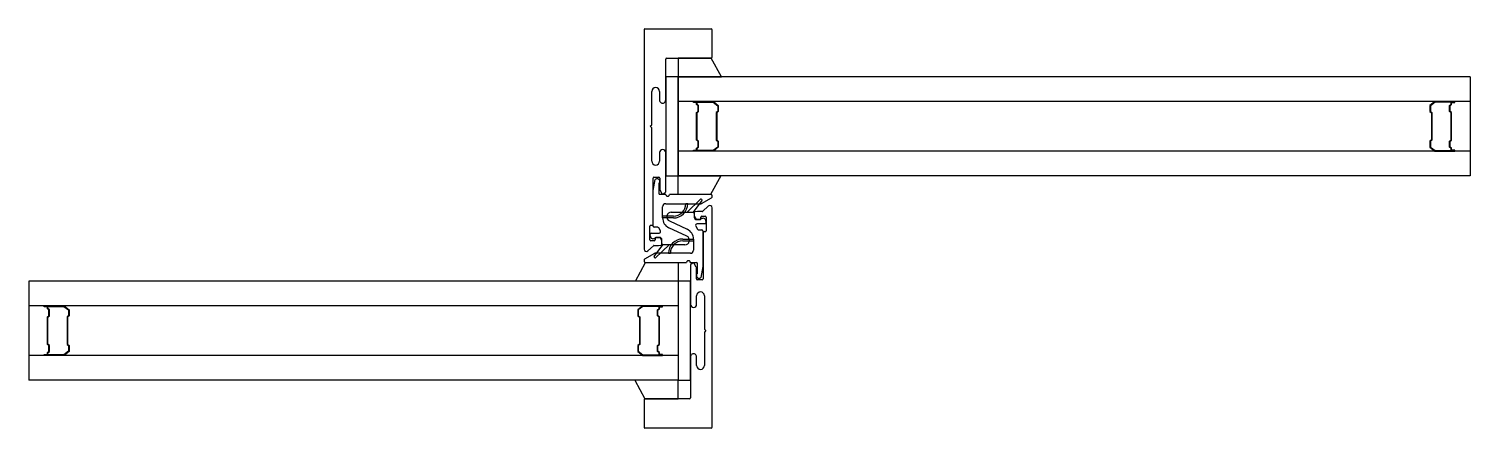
# Model space of a CAD drawing. Header units: millimetres. Extents: x 0 to 466, y 12 to 141.
import ezdxf

# ---------------------------------------------------------------- set-up
doc = ezdxf.new("R2010")
doc.units = ezdxf.units.MM

msp = doc.modelspace()

# ---------------------------------------------------------------- linework, layer by layer
at = {"color": 7}
for p, q in [((198.77, 140.87), (198.77, 70.01)), ((199.07, 141.17), (220.47, 141.17)), ((220.77, 131.97), (220.77, 140.87)), ((205.77, 118.17), (205.77, 131.37)), ((206.07, 131.67), (220.47, 131.67)), ((220.47, 131.67), (209.77, 131.67)), ((209.77, 131.67), (209.77, 125.67)), ((223.77, 125.67), (220.47, 131.67)), ((209.77, 125.67), (205.77, 125.67)), ((205.77, 125.67), (205.77, 93.66)), ((209.77, 125.67), (223.77, 125.67)), ((209.77, 93.66), (209.77, 125.67)), ((465.69, 125.67), (209.77, 125.67)), ((465.69, 125.67), (465.69, 93.67)), ((201.27, 110.17), (201.27, 120.92)), ((203.77, 120.92), (203.77, 118.17)), ((465.69, 117.67), (209.77, 117.67)), ((200.77, 109.67), (201.27, 110.17)), ((201.27, 109.17), (200.77, 109.67)), ((201.27, 98.42), (201.27, 109.17)), ((203.77, 101.17), (203.77, 98.42)), ((205.77, 88.55), (205.77, 101.17)), ((465.69, 101.67), (209.77, 101.67)), ((201.97, 93.27), (203.57, 93.27)), ((205.77, 93.66), (209.77, 93.66)), ((465.69, 93.67), (209.77, 93.67)), ((209.77, 93.66), (223.57, 93.66)), ((209.77, 87.67), (209.77, 93.66)), ((223.57, 93.66), (220.27, 87.66)), ((201.67, 77.97), (201.67, 92.97)), ((203.87, 92.97), (203.87, 89.26)), ((203.91, 89.11), (204.54, 88.02)), ((204.95, 87.91), (205.62, 88.29)), ((220.27, 87.66), (209.77, 87.67)), ((212.87, 84.67), (212.27, 84.67)), ((219.51, 83.87), (217.75, 82.24)), ((204.77, 80.06), (204.77, 80.67)), ((212.67, 81.96), (214.67, 81.96)), ((214.97, 81.71), (214.97, 80.79)), ((215.01, 80.64), (215.48, 79.81)), ((216.08, 82.16), (215.21, 82.01)), ((215.74, 79.66), (216.87, 79.66)), ((217.55, 82.17), (216.13, 82.17)), ((217.17, 79.96), (217.17, 80.36)), ((217.47, 80.67), (218.57, 80.67)), ((218.87, 80.36), (218.87, 75.96)), ((220.77, 12.47), (220.77, 83.32)), ((200.67, 72.97), (200.67, 77.37)), ((201.37, 77.67), (200.97, 77.67)), ((217.87, 75.36), (217.87, 60.37)), ((218.17, 75.66), (218.57, 75.66)), ((200.03, 69.46), (201.78, 71.09)), ((202.07, 72.66), (200.97, 72.66)), ((201.98, 71.17), (203.41, 71.17)), ((202.37, 73.37), (202.37, 72.97)), ((203.79, 73.67), (202.67, 73.67)), ((203.46, 71.17), (204.32, 71.32)), ((204.53, 72.69), (204.05, 73.52)), ((204.57, 71.62), (204.57, 72.54)), ((206.87, 71.37), (204.87, 71.37)), ((214.77, 73.26), (214.77, 72.66)), ((195.97, 59.67), (199.27, 65.67)), ((199.27, 65.67), (209.77, 65.66)), ((206.67, 68.66), (207.27, 68.66)), ((209.77, 65.66), (209.77, 59.67)), ((214.59, 65.42), (213.92, 65.04)), ((215.63, 64.22), (215, 65.31)), ((213.77, 64.78), (213.77, 52.17)), ((215.67, 60.37), (215.67, 64.07)), ((209.77, 59.66), (0, 59.66)), ((209.77, 59.67), (195.97, 59.67)), ((213.77, 59.67), (209.77, 59.67)), ((209.77, 59.67), (209.77, 27.66)), ((209.77, 59.66), (209.77, 27.66)), ((213.77, 27.66), (213.77, 59.67)), ((217.57, 60.07), (215.97, 60.07)), ((209.77, 51.66), (0, 51.66)), ((215.77, 52.17), (215.77, 54.92)), ((218.27, 54.92), (218.27, 44.17)), ((218.27, 44.17), (218.77, 43.67)), ((218.77, 43.67), (218.27, 43.17)), ((218.27, 43.17), (218.27, 32.42)), ((209.77, 35.66), (0, 35.66)), ((213.77, 35.16), (213.77, 21.97)), ((215.77, 32.42), (215.77, 35.17)), ((209.77, 27.66), (0, 27.66)), ((209.77, 27.66), (195.77, 27.66)), ((195.77, 27.66), (199.07, 21.67)), ((209.77, 21.66), (209.77, 27.66)), ((209.77, 27.66), (213.77, 27.66)), ((198.77, 21.37), (198.77, 12.47)), ((199.07, 21.67), (209.77, 21.66)), ((213.47, 21.67), (199.07, 21.67)), ((220.47, 12.17), (199.07, 12.17))]:
    msp.add_line(p, q, dxfattribs=at)
at = {"color": 7, "lineweight": -3}
for p, q in [((201.77, 88.92), (202.39, 92.44)), ((201.77, 77.37), (201.77, 88.92)), ((203.52, 91.18), (203.52, 87.97)), ((205.82, 87.67), (203.82, 87.67)), ((205.77, 84.67), (217.19, 84.67)), ((220.27, 87.67), (207.02, 87.67)), ((212.67, 81.96), (217.03, 86.09)), ((217.48, 85.7), (214.67, 81.96)), ((217.33, 84.7), (220.61, 86.52)), ((220.77, 86.78), (220.77, 87.17)), ((204.77, 80.09), (204.77, 83.67)), ((208.27, 80.67), (204.77, 80.67)), ((208.27, 80.06), (204.77, 80.06)), ((207.59, 81.96), (214.67, 81.96)), ((214.97, 81.56), (214.97, 80.26)), ((215.77, 79.56), (216.82, 79.56)), ((200.77, 74.32), (200.77, 74.87)), ((201.07, 75.17), (203.64, 75.17)), ((203.24, 77.07), (202.07, 77.07)), ((204.07, 75.92), (203.5, 76.92)), ((212.57, 74.22), (206.78, 76.92)), ((206.96, 79.11), (212.75, 76.41)), ((215.46, 77.41), (216.04, 76.41)), ((218.47, 78.16), (215.89, 78.16)), ((216.3, 76.26), (217.47, 76.26)), ((217.77, 75.96), (217.77, 64.41)), ((218.77, 79.01), (218.77, 78.46)), ((202.06, 67.63), (204.87, 71.37)), ((206.87, 71.37), (202.5, 67.24)), ((203.77, 73.77), (202.72, 73.77)), ((204.57, 71.77), (204.57, 73.07)), ((211.94, 71.37), (204.87, 71.37)), ((211.27, 73.26), (214.77, 73.26)), ((211.27, 72.66), (214.77, 72.66)), ((214.77, 73.24), (214.77, 69.66)), ((198.77, 66.55), (198.77, 66.16)), ((202.2, 68.63), (198.92, 66.81)), ((199.27, 65.66), (212.52, 65.66)), ((213.77, 68.66), (202.34, 68.66)), ((213.72, 65.66), (215.72, 65.66)), ((216.02, 62.15), (216.02, 65.36)), ((217.77, 64.41), (217.15, 60.89))]:
    msp.add_line(p, q, dxfattribs=at)
at = {"color": 7}
for points in [[(209.77, 125.67), (209.77, 93.67)], [(0, 59.66), (0, 27.66)]]:
    msp.add_lwpolyline(points, dxfattribs=at)
for points in [[(215.77, 117.37), (214.77, 117.37), (214.77, 117.67), (221.17, 117.67), (222.77, 116.42), (222.77, 114.42), (222.27, 114.02), (222.27, 105.31), (222.77, 104.92), (222.77, 102.92), (221.17, 101.67), (214.77, 101.67), (214.77, 101.97), (215.77, 101.97), (215.77, 102.6), (216.27, 102.99), (216.27, 104.84), (215.77, 105.23), (215.77, 114.1), (216.27, 114.49), (216.27, 116.34), (215.77, 116.73)], [(215.92, 117.52), (221.12, 117.52), (222.62, 116.34), (222.62, 114.49), (222.12, 114.1), (222.12, 105.23), (222.62, 104.84), (222.62, 102.99), (221.12, 101.82), (215.92, 101.82), (215.92, 102.52), (216.42, 102.92), (216.42, 104.92), (215.92, 105.31), (215.92, 114.02), (216.42, 114.42), (216.42, 116.42), (215.92, 116.81)], [(459.69, 117.37), (460.69, 117.37), (460.69, 117.67), (454.29, 117.67), (452.69, 116.42), (452.69, 114.42), (453.19, 114.02), (453.19, 105.31), (452.69, 104.92), (452.69, 102.92), (454.29, 101.67), (460.69, 101.67), (460.69, 101.97), (459.69, 101.97), (459.69, 102.6), (459.19, 102.99), (459.19, 104.84), (459.69, 105.23), (459.69, 114.1), (459.19, 114.49), (459.19, 116.34), (459.69, 116.73)], [(459.54, 117.52), (454.34, 117.52), (452.84, 116.34), (452.84, 114.49), (453.34, 114.1), (453.34, 105.23), (452.84, 104.84), (452.84, 102.99), (454.34, 101.82), (459.54, 101.82), (459.54, 102.52), (459.04, 102.92), (459.04, 104.92), (459.54, 105.31), (459.54, 114.02), (459.04, 114.42), (459.04, 116.42), (459.54, 116.81)], [(6, 51.36), (5, 51.36), (5, 51.66), (11.4, 51.66), (13, 50.41), (13, 48.41), (12.5, 48.02), (12.5, 39.31), (13, 38.91), (13, 36.91), (11.4, 35.66), (5, 35.66), (5, 35.96), (6, 35.96), (6, 36.6), (6.5, 36.99), (6.5, 38.84), (6, 39.23), (6, 48.1), (6.5, 48.49), (6.5, 50.34), (6, 50.73)], [(6.15, 51.51), (11.35, 51.51), (12.85, 50.34), (12.85, 48.49), (12.35, 48.1), (12.35, 39.23), (12.85, 38.84), (12.85, 36.99), (11.35, 35.81), (6.15, 35.81), (6.15, 36.52), (6.65, 36.91), (6.65, 38.91), (6.15, 39.31), (6.15, 48.02), (6.65, 48.41), (6.65, 50.41), (6.15, 50.81)], [(203.77, 51.36), (204.77, 51.36), (204.77, 51.66), (198.37, 51.66), (196.77, 50.41), (196.77, 48.41), (197.27, 48.02), (197.27, 39.31), (196.77, 38.91), (196.77, 36.91), (198.37, 35.66), (204.77, 35.66), (204.77, 35.96), (203.77, 35.96), (203.77, 36.6), (203.27, 36.99), (203.27, 38.84), (203.77, 39.23), (203.77, 48.1), (203.27, 48.49), (203.27, 50.34), (203.77, 50.73)], [(203.62, 51.51), (198.42, 51.51), (196.92, 50.34), (196.92, 48.49), (197.42, 48.1), (197.42, 39.23), (196.92, 38.84), (196.92, 36.99), (198.42, 35.81), (203.62, 35.81), (203.62, 36.52), (203.12, 36.91), (203.12, 38.91), (203.62, 39.31), (203.62, 48.02), (203.12, 48.41), (203.12, 50.41), (203.62, 50.81)]]:
    msp.add_lwpolyline(points, close=True, dxfattribs=at)
for centre, radius, start, end in [((199.07, 140.87), 0.3, 90, 180), ((220.47, 140.87), 0.3, 0, 90), ((206.07, 131.37), 0.3, 90, 180), ((220.47, 131.97), 0.3, 270, 0), ((202.52, 120.92), 1.25, 0, 180), ((204.77, 118.17), 1, 180, 0.3418), ((202.52, 98.42), 1.25, 180, 0), ((204.77, 101.17), 1, 0, 180), ((201.97, 92.97), 0.3, 90, 180), ((203.57, 92.97), 0.3, 0, 90), ((203.02, 91.87), 0.85, 306.0319, 137.7347), ((204.17, 89.26), 0.3, 180, 210), ((205.47, 88.55), 0.3, 299.8971, 0), ((204.8, 88.17), 0.3, 210, 299.8971), ((206.42, 87.66), 0.6, 179.6557, 0.3443), ((220.02, 83.32), 0.75, 0, 132.7871), ((215.27, 81.71), 0.3, 100, 180), ((215.27, 80.79), 0.3, 180, 210), ((215.74, 79.96), 0.3, 210, 270), ((216.13, 81.87), 0.3, 90, 100), ((216.82, 80.06), 0.5, 270, 313.6028), ((216.87, 79.96), 0.3, 270, 0), ((217.82, 79.01), 0.95, 0, 133.6028), ((217.47, 80.36), 0.3, 90, 180), ((217.55, 82.47), 0.3, 270, 312.7871), ((218.57, 80.36), 0.3, 0, 90), ((200.97, 77.37), 0.3, 90, 180), ((201.37, 77.97), 0.3, 270, 0), ((218.17, 75.36), 0.3, 90, 180), ((218.57, 75.96), 0.3, 270, 0), ((199.52, 70.01), 0.75, 180, 312.7871), ((200.97, 72.97), 0.3, 180, 270), ((201.72, 74.32), 0.95, 180, 313.6028), ((201.98, 70.87), 0.3, 90, 132.7871), ((202.07, 72.97), 0.3, 270, 0), ((202.72, 73.26), 0.5, 90, 133.6028), ((202.67, 73.37), 0.3, 90, 180), ((203.41, 71.47), 0.3, 270, 280), ((203.79, 73.37), 0.3, 30, 90), ((204.27, 71.62), 0.3, 280, 0), ((204.27, 72.54), 0.3, 0, 30), ((213.12, 65.67), 0.6, 359.6557, 180.3443), ((214.74, 65.16), 0.3, 30, 119.8971), ((214.07, 64.78), 0.3, 119.8971, 180), ((215.37, 64.07), 0.3, 0, 30), ((216.52, 61.46), 0.85, 126.0319, 317.7347), ((215.97, 60.37), 0.3, 180, 270), ((217.02, 54.92), 1.25, 0, 180), ((217.57, 60.37), 0.3, 270, 0), ((214.77, 52.17), 1, 180, 0), ((214.77, 35.17), 1, 0, 180.3418), ((217.02, 32.42), 1.25, 180, 0), ((199.07, 21.37), 0.3, 90, 180), ((213.47, 21.97), 0.3, 270, 0), ((199.07, 12.47), 0.3, 180, 270), ((220.47, 12.47), 0.3, 270, 0)]:
    msp.add_arc(centre, radius, start, end, dxfattribs=at)
at = {"color": 7, "lineweight": -3}
for centre, radius, start, end in [((203.82, 87.97), 0.3, 180, 270), ((205.77, 83.67), 1, 90, 180), ((208.27, 84.67), 4.6, 270, 0), ((208.27, 84.67), 4, 270, 0), ((217.22, 85.86), 0.3, 328.9955, 128.1011), ((217.22, 85.86), 0.3, 128.1011, 128.1366), ((217.19, 84.97), 0.3, 270, 299), ((220.27, 87.17), 0.5, 0, 90), ((220.47, 86.78), 0.3, 299, 0), ((208.27, 80.09), 3.5, 180, 245), ((207.59, 80.46), 1.5, 90, 245), ((214.67, 81.56), 0.3, 0, 90), ((215.77, 80.36), 0.8, 180, 270), ((201.07, 74.87), 0.3, 90, 180), ((202.07, 77.37), 0.3, 180, 270), ((203.24, 76.77), 0.3, 30, 90), ((203.64, 75.67), 0.5, 270, 30), ((211.27, 73.24), 3.5, 0, 65), ((215.89, 77.66), 0.5, 90, 210), ((216.3, 76.56), 0.3, 210, 270), ((217.47, 75.96), 0.3, 0, 90), ((218.47, 78.46), 0.3, 270, 0), ((203.77, 72.97), 0.8, 0, 90), ((204.87, 71.77), 0.3, 180, 270), ((211.27, 68.66), 4.6, 90, 180), ((211.27, 68.66), 4, 90, 180), ((211.94, 72.87), 1.5, 270, 65), ((199.07, 66.55), 0.3, 119, 180), ((199.27, 66.16), 0.5, 180, 270), ((202.31, 67.47), 0.3, 148.9955, 308.1011), ((202.34, 68.36), 0.3, 90, 119), ((202.31, 67.47), 0.3, 308.1011, 308.1366), ((213.77, 69.66), 1, 270, 0), ((215.72, 65.36), 0.3, 0, 90)]:
    msp.add_arc(centre, radius, start, end, dxfattribs=at)

doc.saveas('drawing.dxf')
